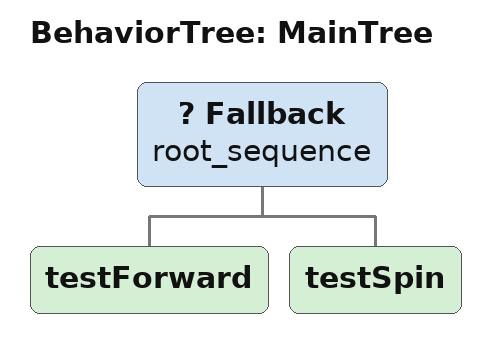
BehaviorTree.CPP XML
<root BTCPP_format="4" >
    <BehaviorTree ID="MainTree">
        <Fallback name="root_sequence">

            <testForward/>

            <testSpin/>
        </Fallback>
    </BehaviorTree>
</root>
